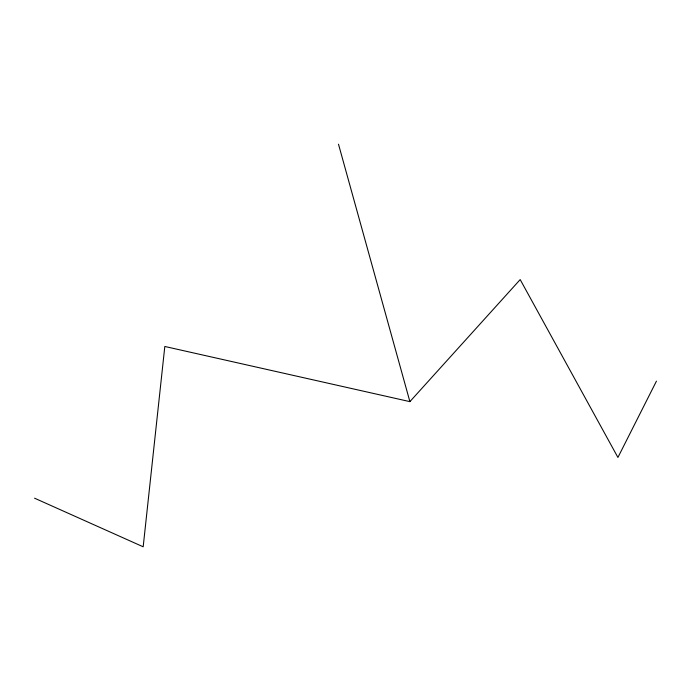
<?xml version="1.0" encoding="UTF-8"?>
<svg xmlns="http://www.w3.org/2000/svg" width="691" height="691" viewBox="0 0 691 691"><rect width="100%" height="100%" fill="white"/><g stroke="black" fill="none" stroke-linecap="round" stroke-linejoin="round"><path stroke-width="1.04" d="M656.45 381.13L617.927 457.442L520.185 279.587L409.893 401.635L164.812 346.476L143.184 546.797L34.55 498.185M338.495 144.203L409.893 401.635"/></g></svg>
